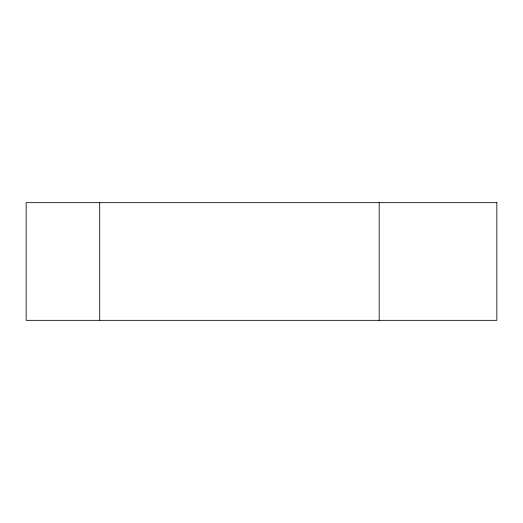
<?xml version="1.0" encoding="UTF-8"?>
<svg xmlns="http://www.w3.org/2000/svg" width="523" height="523" viewBox="0 0 523 523"><rect width="100%" height="100%" fill="white"/><g stroke="black" fill="none" stroke-linecap="round" stroke-linejoin="round"><path stroke-width="0.78" d="M379.175 202.663L379.175 320.338M99.697 202.663L99.697 320.338M496.85 202.663L26.15 202.663L26.15 320.338L496.85 320.338L496.85 202.663"/></g></svg>
